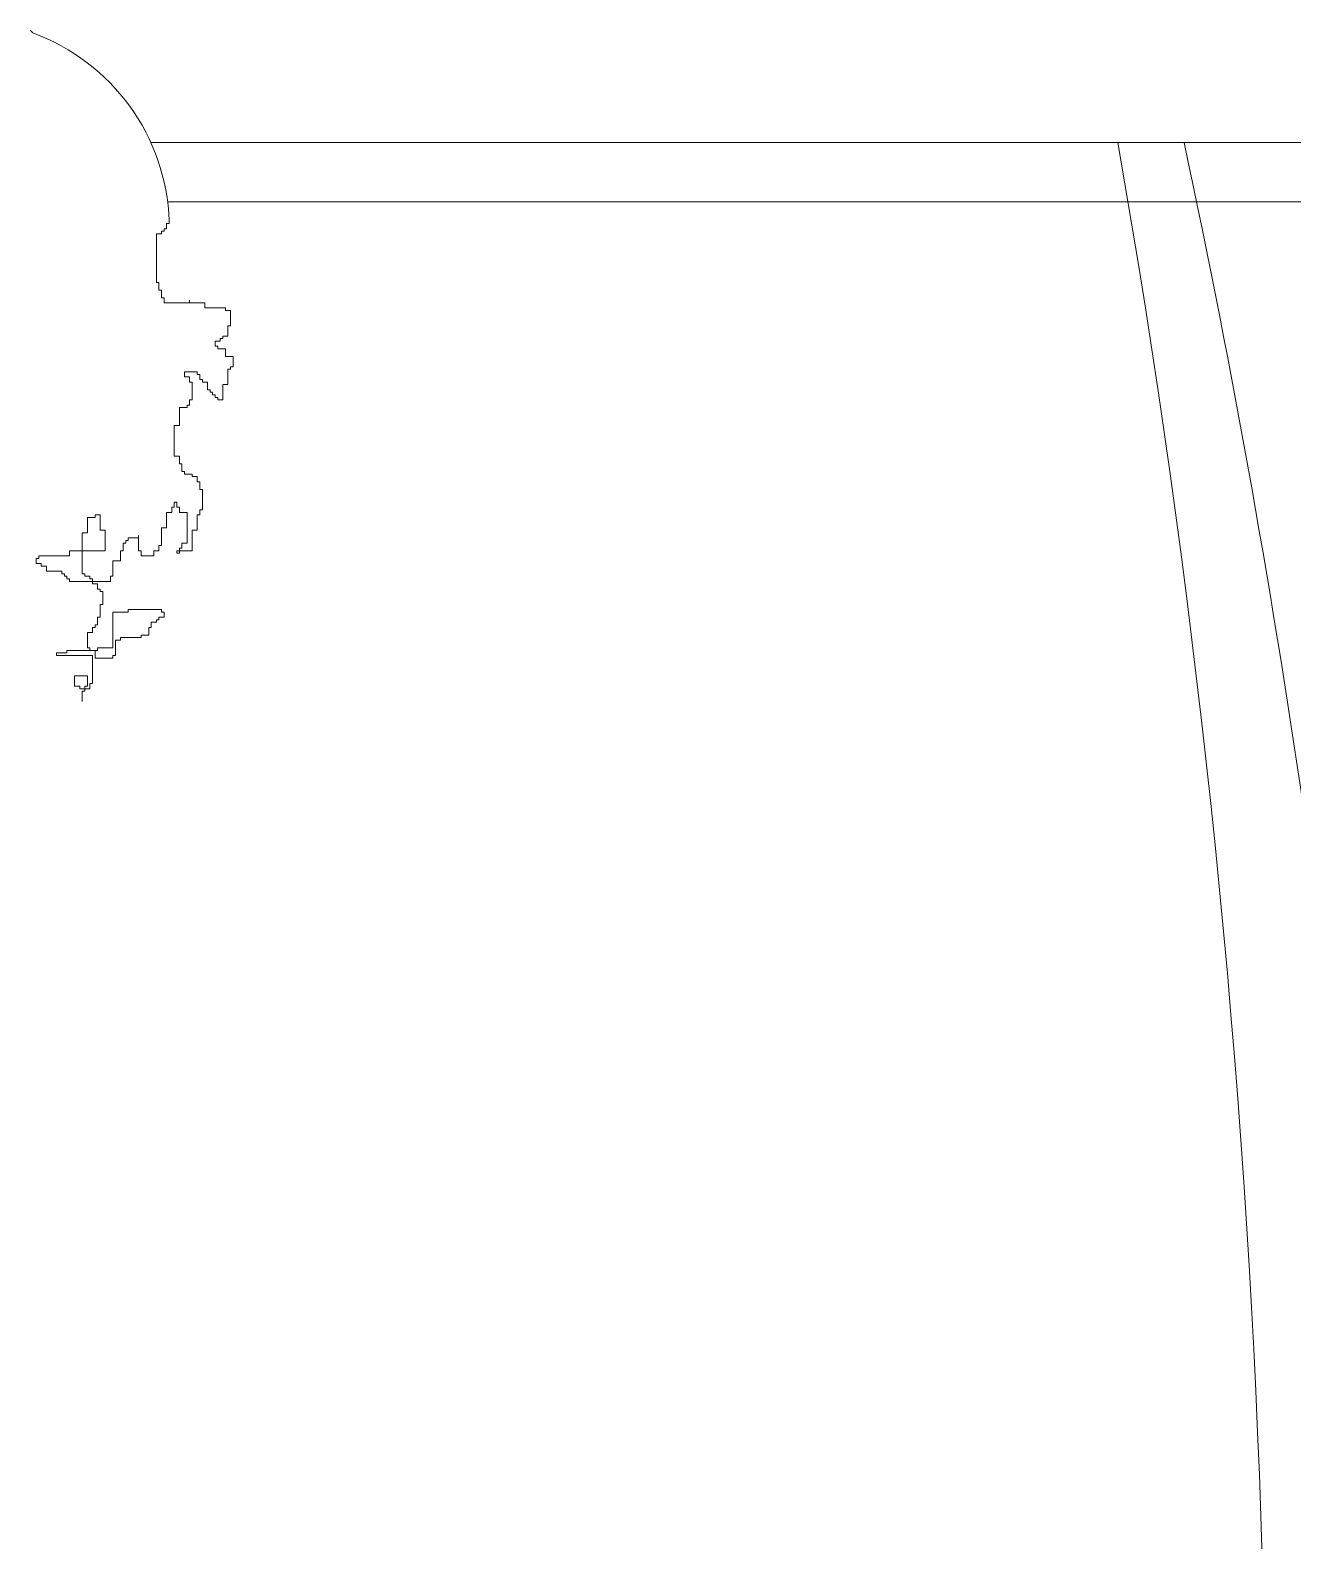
# Model space of a CAD drawing. Header units: millimetres. Extents: x 485872 to 486142, y -52344 to -52207.
# Drawn here: x 486106.485 to 486106.91, y -52333.948 to -52333.439 of the extents above; entities that cross this region are included whole.
import ezdxf

# ---------------------------------------------------------------- set-up
doc = ezdxf.new("R2010")
doc.units = ezdxf.units.MM
doc.header["$LTSCALE"] = 15
doc.layers.add('G', color=8, linetype='Continuous')

# ---------------------------------------------------------------- blocks, each defined once
blk = doc.blocks.new('A$C40DE41E0')
at = {"linetype": 'Continuous', "lineweight": 9, "ltscale": 0.8}
blk.add_lwpolyline([(87.77, 430.57, -0.112305), (501.18, 420.41, -0.343237), (538.89, 371.94), (538.89, 0), (522.89, 0, -0.045594), (497.74, 326.81), (84.56, 326.81, -0.02407), (54.32, 0), (34.71, 0, 0.067421), (0, 900), (22.31, 900, -0.034591), (89.21, 430.86, -0.034591)], format="xyb", dxfattribs=at)
blk = doc.blocks.new('sf')
at = {"color": 84, "lineweight": 5}
for p, q in [((17719.79, 471950.45), (17721.41, 471952.18)), ((17632.03, 471827.81), (17632.03, 471829.45)), ((17633.67, 471827.81), (17632.03, 471827.81)), ((17633.67, 471824.52), (17633.67, 471827.81)), ((17635.32, 471824.52), (17633.67, 471824.52)), ((17635.32, 471822.88), (17635.32, 471824.52)), ((17636.96, 471822.88), (17635.32, 471822.88)), ((17636.96, 471821.24), (17636.96, 471822.88)), ((17640.25, 471821.24), (17636.96, 471821.24)), ((17640.25, 471790.02), (17640.25, 471821.24)), ((17636.96, 471780.16), (17636.96, 471785.09)), ((17636.96, 471785.09), (17638.61, 471785.09)), ((17638.61, 471785.09), (17638.61, 471790.02)), ((17638.61, 471790.02), (17640.25, 471790.02)), ((17595.85, 471773.59), (17609.01, 471773.59)), ((17595.85, 471771.94), (17595.85, 471773.59)), ((17609.01, 471773.59), (17609.01, 471776.87)), ((17609.01, 471776.87), (17618.87, 471776.87)), ((17618.87, 471776.87), (17618.87, 471778.52)), ((17618.87, 471778.52), (17618.87, 471776.87)), ((17618.87, 471776.87), (17635.32, 471776.87)), ((17635.32, 471776.87), (17635.32, 471780.16)), ((17635.32, 471780.16), (17636.96, 471780.16)), ((17592.56, 471762.09), (17592.56, 471771.94)), ((17592.56, 471771.94), (17595.85, 471771.94)), ((17594.21, 471762.09), (17592.56, 471762.09)), ((17594.21, 471755.51), (17594.21, 471762.09)), ((17597.5, 471755.51), (17594.21, 471755.51)), ((17597.5, 471753.87), (17597.5, 471755.51)), ((17599.14, 471753.87), (17597.5, 471753.87)), ((17599.14, 471752.23), (17599.14, 471753.87)), ((17595.85, 471747.3), (17600.78, 471747.3)), ((17595.85, 471742.37), (17595.85, 471747.3)), ((17602.43, 471752.23), (17599.14, 471752.23)), ((17600.78, 471747.3), (17600.78, 471748.94)), ((17600.78, 471748.94), (17602.43, 471748.94)), ((17602.43, 471748.94), (17602.43, 471752.23)), ((17590.92, 471735.8), (17590.92, 471742.37)), ((17590.92, 471742.37), (17595.85, 471742.37)), ((17592.56, 471735.8), (17590.92, 471735.8)), ((17592.56, 471734.15), (17592.56, 471735.8)), ((17594.21, 471734.15), (17592.56, 471734.15)), ((17594.21, 471724.29), (17594.21, 471734.15)), ((17597.5, 471724.29), (17594.21, 471724.29)), ((17597.5, 471714.44), (17597.5, 471724.29)), ((17610.65, 471725.94), (17607.36, 471725.94)), ((17607.36, 471725.94), (17607.36, 471721.01)), ((17612.3, 471727.58), (17610.65, 471727.58)), ((17610.65, 471727.58), (17610.65, 471725.94)), ((17613.94, 471730.87), (17612.3, 471730.87)), ((17612.3, 471730.87), (17612.3, 471727.58)), ((17622.16, 471732.51), (17613.94, 471732.51)), ((17613.94, 471732.51), (17613.94, 471730.87)), ((17617.23, 471714.44), (17617.23, 471725.94)), ((17617.23, 471725.94), (17618.87, 471725.94)), ((17618.87, 471725.94), (17618.87, 471729.22)), ((17618.87, 471729.22), (17622.16, 471729.22)), ((17622.16, 471729.22), (17622.16, 471732.51)), ((17600.78, 471714.44), (17597.5, 471714.44)), ((17602.43, 471716.08), (17600.78, 471716.08)), ((17600.78, 471716.08), (17600.78, 471714.44)), ((17604.07, 471717.72), (17602.43, 471717.72)), ((17602.43, 471717.72), (17602.43, 471716.08)), ((17605.72, 471719.36), (17604.07, 471719.36)), ((17604.07, 471719.36), (17604.07, 471717.72)), ((17607.36, 471721.01), (17605.72, 471721.01)), ((17605.72, 471721.01), (17605.72, 471719.36)), ((17618.87, 471714.44), (17617.23, 471714.44)), ((17618.87, 471711.15), (17618.87, 471714.44)), ((17620.52, 471711.15), (17618.87, 471711.15)), ((17620.52, 471709.51), (17620.52, 471711.15)), ((17625.45, 471709.51), (17620.52, 471709.51)), ((17625.45, 471698), (17625.45, 471709.51)), ((17628.74, 471698), (17625.45, 471698)), ((17628.74, 471678.29), (17628.74, 471698)), ((17625.45, 471678.29), (17628.74, 471678.29)), ((17625.45, 471673.36), (17625.45, 471678.29)), ((17613.94, 471661.86), (17613.94, 471665.14)), ((17613.94, 471665.14), (17617.23, 471665.14)), ((17617.23, 471665.14), (17617.23, 471666.78)), ((17617.23, 471666.78), (17622.16, 471666.78)), ((17622.16, 471666.78), (17622.16, 471668.43)), ((17622.16, 471668.43), (17623.81, 471668.43)), ((17623.81, 471668.43), (17623.81, 471673.36)), ((17623.81, 471673.36), (17625.45, 471673.36)), ((17610.65, 471643.78), (17610.65, 471656.93)), ((17610.65, 471656.93), (17612.3, 471656.93)), ((17612.3, 471656.93), (17612.3, 471661.86)), ((17612.3, 471661.86), (17613.94, 471661.86)), ((17628.74, 471648.71), (17627.1, 471648.71)), ((17627.1, 471648.71), (17627.1, 471645.42)), ((17628.74, 471645.42), (17628.74, 471648.71)), ((17612.3, 471643.78), (17610.65, 471643.78)), ((17612.3, 471640.49), (17612.3, 471643.78)), ((17613.94, 471640.49), (17612.3, 471640.49)), ((17613.94, 471630.64), (17613.94, 471640.49)), ((17625.45, 471642.14), (17620.52, 471642.14)), ((17620.52, 471642.14), (17620.52, 471622.42)), ((17627.1, 471645.42), (17625.45, 471645.42)), ((17625.45, 471645.42), (17625.45, 471642.14)), ((17630.39, 471645.42), (17628.74, 471645.42)), ((17630.39, 471642.14), (17630.39, 471645.42)), ((17633.67, 471642.14), (17630.39, 471642.14)), ((17633.67, 471632.28), (17633.67, 471642.14)), ((17679.72, 471640.49), (17676.43, 471640.49)), ((17676.43, 471640.49), (17676.43, 471630.64)), ((17679.72, 471638.85), (17679.72, 471640.49)), ((17684.65, 471638.85), (17679.72, 471638.85)), ((17684.65, 471628.99), (17684.65, 471638.85)), ((17617.23, 471630.64), (17613.94, 471630.64)), ((17617.23, 471617.49), (17617.23, 471630.64)), ((17636.96, 471632.28), (17633.67, 471632.28)), ((17636.96, 471620.78), (17636.96, 471632.28)), ((17651.76, 471625.71), (17651.76, 471627.35)), ((17651.76, 471627.35), (17651.76, 471617.49)), ((17676.43, 471630.64), (17673.14, 471630.64)), ((17673.14, 471630.64), (17673.14, 471617.49)), ((17687.94, 471628.99), (17684.65, 471628.99)), ((17687.94, 471602.7), (17687.94, 471628.99)), ((17627.1, 471617.49), (17617.23, 471617.49)), ((17620.52, 471622.42), (17623.81, 471622.42)), ((17623.81, 471622.42), (17623.81, 471619.13)), ((17623.81, 471619.13), (17625.45, 471619.13)), ((17625.45, 471619.13), (17625.45, 471615.85)), ((17627.1, 471615.85), (17627.1, 471617.49)), ((17638.61, 471620.78), (17636.96, 471620.78)), ((17638.61, 471617.49), (17638.61, 471620.78)), ((17641.9, 471617.49), (17638.61, 471617.49)), ((17641.9, 471614.21), (17641.9, 471617.49)), ((17651.76, 471617.49), (17650.12, 471617.49)), ((17650.12, 471617.49), (17650.12, 471614.21)), ((17658.34, 471625.71), (17651.76, 471625.71)), ((17658.34, 471624.06), (17658.34, 471625.71)), ((17659.99, 471624.06), (17658.34, 471624.06)), ((17659.99, 471622.42), (17659.99, 471624.06)), ((17661.63, 471622.42), (17659.99, 471622.42)), ((17661.63, 471617.49), (17661.63, 471622.42)), ((17663.27, 471617.49), (17661.63, 471617.49)), ((17663.27, 471610.92), (17663.27, 471617.49)), ((17673.14, 471617.49), (17696.16, 471617.49)), ((17696.16, 471617.49), (17696.16, 471614.21)), ((17625.45, 471615.85), (17627.1, 471615.85)), ((17650.12, 471614.21), (17641.9, 471614.21)), ((17668.21, 471610.92), (17663.27, 471610.92)), ((17668.21, 471601.06), (17668.21, 471610.92)), ((17696.16, 471614.21), (17715.9, 471614.21)), ((17710.96, 471607.63), (17710.96, 471604.35)), ((17714.25, 471607.63), (17710.96, 471607.63)), ((17717.54, 471609.28), (17714.25, 471609.28)), ((17714.25, 471609.28), (17714.25, 471607.63)), ((17715.9, 471614.21), (17715.9, 471612.56)), ((17715.9, 471612.56), (17717.54, 471612.56)), ((17717.54, 471612.56), (17717.54, 471609.28)), ((17669.85, 471601.06), (17668.21, 471601.06)), ((17669.85, 471597.77), (17669.85, 471601.06)), ((17696.16, 471597.77), (17669.85, 471597.77)), ((17681.36, 471596.13), (17681.36, 471599.42)), ((17681.36, 471599.42), (17683.01, 471599.42)), ((17683.01, 471601.06), (17686.3, 471601.06)), ((17683.01, 471599.42), (17683.01, 471601.06)), ((17686.3, 471602.7), (17687.94, 471602.7)), ((17686.3, 471601.06), (17686.3, 471602.7)), ((17697.81, 471599.42), (17696.16, 471599.42)), ((17696.16, 471599.42), (17696.16, 471597.77)), ((17699.45, 471601.06), (17697.81, 471601.06)), ((17697.81, 471601.06), (17697.81, 471599.42)), ((17701.1, 471602.7), (17699.45, 471602.7)), ((17699.45, 471602.7), (17699.45, 471601.06)), ((17710.96, 471604.35), (17701.1, 471604.35)), ((17701.1, 471604.35), (17701.1, 471602.7)), ((17674.79, 471582.99), (17674.79, 471591.2)), ((17674.79, 471591.2), (17676.43, 471591.2)), ((17676.43, 471591.2), (17676.43, 471592.84)), ((17676.43, 471592.84), (17678.07, 471592.84)), ((17678.07, 471592.84), (17678.07, 471596.13)), ((17678.07, 471596.13), (17681.36, 471596.13)), ((17636.96, 471578.06), (17635.32, 471578.06)), ((17635.32, 471578.06), (17635.32, 471574.77)), ((17658.34, 471579.7), (17636.96, 471579.7)), ((17636.96, 471579.7), (17636.96, 471578.06)), ((17658.34, 471578.06), (17658.34, 471579.7)), ((17668.21, 471578.06), (17658.34, 471578.06)), ((17668.21, 471555.05), (17668.21, 471578.06)), ((17676.43, 471582.99), (17674.79, 471582.99)), ((17676.43, 471574.77), (17676.43, 471582.99)), ((17635.32, 471574.77), (17638.61, 471574.77)), ((17638.61, 471574.77), (17638.61, 471573.13)), ((17638.61, 471573.13), (17640.25, 471573.13)), ((17640.25, 471573.13), (17640.25, 471571.48)), ((17640.25, 471571.48), (17643.54, 471571.48)), ((17643.54, 471571.48), (17643.54, 471568.2)), ((17643.54, 471568.2), (17645.19, 471568.2)), ((17645.19, 471568.2), (17645.19, 471563.27)), ((17678.07, 471574.77), (17676.43, 471574.77)), ((17678.07, 471569.84), (17678.07, 471574.77)), ((17679.72, 471569.84), (17678.07, 471569.84)), ((17679.72, 471568.2), (17679.72, 471569.84)), ((17681.36, 471568.2), (17679.72, 471568.2)), ((17681.36, 471564.91), (17681.36, 471568.2)), ((17645.19, 471563.27), (17650.12, 471563.27)), ((17650.12, 471563.27), (17650.12, 471561.63)), ((17650.12, 471561.63), (17663.27, 471561.63)), ((17663.27, 471561.63), (17663.27, 471559.98)), ((17663.27, 471559.98), (17666.56, 471559.98)), ((17666.56, 471559.98), (17666.56, 471550.12)), ((17684.65, 471564.91), (17681.36, 471564.91)), ((17684.65, 471555.05), (17684.65, 471564.91)), ((17666.56, 471550.12), (17668.21, 471550.12)), ((17678.07, 471555.05), (17668.21, 471555.05)), ((17668.21, 471550.12), (17668.21, 471548.48)), ((17678.07, 471553.41), (17678.07, 471555.05)), ((17697.81, 471553.41), (17678.07, 471553.41)), ((17679.72, 471548.48), (17679.72, 471553.41)), ((17679.72, 471553.41), (17683.01, 471553.41)), ((17681.36, 471532.05), (17681.36, 471550.12)), ((17681.36, 471550.12), (17704.39, 471550.12)), ((17683.01, 471553.41), (17683.01, 471555.05)), ((17683.01, 471555.05), (17684.65, 471555.05)), ((17697.81, 471551.77), (17697.81, 471553.41)), ((17704.39, 471551.77), (17697.81, 471551.77)), ((17704.39, 471550.12), (17704.39, 471551.77)), ((17668.21, 471548.48), (17679.72, 471548.48)), ((17683.01, 471532.05), (17681.36, 471532.05)), ((17683.01, 471528.76), (17683.01, 471532.05)), ((17684.65, 471530.41), (17684.65, 471536.98)), ((17684.65, 471536.98), (17692.87, 471536.98)), ((17686.3, 471530.41), (17684.65, 471530.41)), ((17686.3, 471527.12), (17686.3, 471530.41)), ((17692.87, 471530.41), (17689.59, 471530.41)), ((17689.59, 471530.41), (17689.59, 471528.76)), ((17692.87, 471536.98), (17692.87, 471530.41)), ((17689.59, 471528.76), (17683.01, 471528.76)), ((17687.94, 471527.12), (17686.3, 471527.12)), ((17687.94, 471520.55), (17687.94, 471527.12))]:
    blk.add_line(p, q, dxfattribs=at)
blk.add_arc((17765.74, 471824.8), 133.79, 110.08899, 178.00828, dxfattribs=at)

msp = doc.modelspace()

# ---------------------------------------------------------------- linework, layer by layer
at = {"layer": 'G', "lineweight": 0}
for points in [[(486107.73886, -52333.47664), (486106.52514, -52333.47664)], [(486106.53083, -52333.49664), (486107.73886, -52333.49664)]]:
    msp.add_lwpolyline(points, dxfattribs=at)

# ---------------------------------------------------------------- block references
at = {"lineweight": 5, "xscale": -0.0005240255359560251, "yscale": 0.0005240255359560251, "zscale": 0.0005240255359560251}
msp.add_blockref('sf', (486115.77099, -52580.75383), dxfattribs=at)
at = {"xscale": 0.001, "yscale": 0.001, "zscale": 0.001}
msp.add_blockref('A$C40DE41E0', (486106.85106, -52334.37664), dxfattribs=at)

doc.saveas('drawing.dxf')
